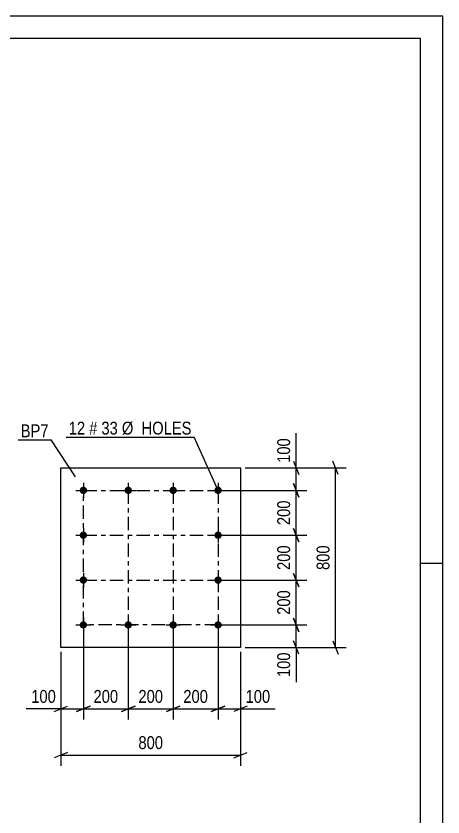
# Model space of a CAD drawing. Header units: millimetres. Extents: x 0 to 594, y 0 to 420.
# Drawn here: x 498.9 to 594, y 241.5 to 420 of the extents above; entities that cross this region are included whole.
import ezdxf

# ---------------------------------------------------------------- set-up
doc = ezdxf.new("R2010")
doc.units = ezdxf.units.MM
doc.linetypes.add('DXK_LINE_DOT3', pattern=[5.9187, 2.979, -0.9799, 0.9799, -0.9799])
doc.styles.add('Arial Narrow', font='ARIALN.TTF', dxfattribs={"height": 0.2})

# ---------------------------------------------------------------- blocks, each defined once
blk = doc.blocks.new('Unknown-708392216-1134')
at = {"color": 5, "linetype": 'Continuous'}
for p, q in [((594, 420), (0, 420)), ((594, 0), (594, 420)), ((589, 415), (5, 415)), ((589, 5), (589, 415)), ((594, 298), (589, 298))]:
    blk.add_line(p, q, dxfattribs=at)
blk = doc.blocks.new('Bolt-708392216-2850 - 2816')
at = {"linetype": 'Continuous'}
for points in [[(513.91, 315.12, -1), (513.91, 313.47, -1)], [(523.91, 315.12, -1), (523.91, 313.47, -1)], [(533.91, 315.12, -1), (533.91, 313.47, -1)], [(543.91, 315.12, -1), (543.91, 313.47, -1)], [(513.91, 305.12, -1), (513.91, 303.47, -1)], [(543.91, 305.12, -1), (543.91, 303.47, -1)], [(513.91, 295.12, -1), (513.91, 293.47, -1)], [(543.91, 295.12, -1), (543.91, 293.47, -1)], [(513.91, 285.12, -1), (513.91, 283.47, -1)], [(523.91, 285.12, -1), (523.91, 283.47, -1)], [(533.91, 285.12, -1), (533.91, 283.47, -1)], [(543.91, 285.12, -1), (543.91, 283.47, -1)]]:
    blk.add_hatch(color=1, dxfattribs=at).paths.add_polyline_path(points)
at = {"color": 1, "linetype": 'Continuous'}
for p, q in [((513.91, 315.94), (513.91, 312.64)), ((523.91, 315.94), (523.91, 312.64)), ((533.91, 315.94), (533.91, 312.64)), ((543.91, 315.94), (543.91, 312.64)), ((512.26, 314.29), (515.56, 314.29)), ((522.26, 314.29), (525.56, 314.29)), ((532.26, 314.29), (535.56, 314.29)), ((542.26, 314.29), (545.56, 314.29)), ((513.91, 305.94), (513.91, 302.64)), ((543.91, 305.94), (543.91, 302.64)), ((512.26, 304.29), (515.56, 304.29)), ((542.26, 304.29), (545.56, 304.29)), ((513.91, 295.94), (513.91, 292.64)), ((543.91, 295.94), (543.91, 292.64)), ((512.26, 294.29), (515.56, 294.29)), ((542.26, 294.29), (545.56, 294.29)), ((513.91, 285.94), (513.91, 282.64)), ((523.91, 285.94), (523.91, 282.64)), ((533.91, 285.94), (533.91, 282.64)), ((543.91, 285.94), (543.91, 282.64)), ((512.26, 284.29), (515.56, 284.29)), ((522.26, 284.29), (525.56, 284.29)), ((532.26, 284.29), (535.56, 284.29)), ((542.26, 284.29), (545.56, 284.29))]:
    blk.add_line(p, q, dxfattribs=at)
blk = doc.blocks.new('Part-708392216-2855 - 2816')
at = {"color": 2, "linetype": 'Continuous'}
for p, q in [((508.91, 279.29), (508.91, 319.29)), ((508.91, 319.29), (548.91, 319.29)), ((548.91, 319.29), (548.91, 279.29)), ((548.91, 279.29), (508.91, 279.29))]:
    blk.add_line(p, q, dxfattribs=at)
blk = doc.blocks.new('Rectangle-708392216-2960 - 2816')
at = {"color": 1, "linetype": 'DXK_LINE_DOT3'}
blk.add_lwpolyline([(513.91, 314.29), (543.91, 314.29), (543.91, 284.29), (513.91, 284.29), (513.91, 314.29)], close=True, dxfattribs=at)
blk = doc.blocks.new('Line-708392216-2932 - 2816')
at = {"color": 1, "linetype": 'DXK_LINE_DOT3'}
blk.add_line((523.91, 314.29), (523.91, 284.29), dxfattribs=at)
blk = doc.blocks.new('Line-708392216-2939 - 2816')
at = {"color": 1, "linetype": 'DXK_LINE_DOT3'}
blk.add_line((533.91, 314.29), (533.91, 284.29), dxfattribs=at)
blk = doc.blocks.new('Line-708392216-2946 - 2816')
at = {"color": 1, "linetype": 'DXK_LINE_DOT3'}
blk.add_line((513.91, 304.29), (543.91, 304.29), dxfattribs=at)
blk = doc.blocks.new('Line-708392216-2953 - 2816')
at = {"color": 1, "linetype": 'DXK_LINE_DOT3'}
blk.add_line((513.91, 294.29), (543.91, 294.29), dxfattribs=at)
blk = doc.blocks.new('StraightDimension-708392216-2857 - 2816')
at = {"color": 7, "linetype": 'Continuous'}
for p, q in [((508.91, 278.29), (508.91, 252.89)), ((548.91, 278.29), (548.91, 252.89)), ((510.41, 255.89), (507.41, 254.69)), ((508.91, 255.29), (548.91, 255.29)), ((547.41, 254.69), (550.41, 255.89))]:
    blk.add_line(p, q, dxfattribs=at)
at = {"color": 0}
blk.add_wipeout([(532.25, 256.04), (532.25, 260.24), (525.57, 260.24), (525.57, 256.04)], dxfattribs=at)
at = {"color": 3, "style": 'Arial Narrow'}
blk.add_text('800', height=2.863, dxfattribs=at).set_placement((526.17, 256.64))
blk = doc.blocks.new('StraightDimension-708392216-2874 - 2816')
at = {"color": 7, "linetype": 'Continuous'}
for p, q in [((513.91, 283.29), (513.91, 263.19)), ((508.91, 278.29), (508.91, 263.19)), ((507.41, 264.99), (510.41, 266.19)), ((515.41, 266.19), (512.41, 264.99)), ((508.91, 265.59), (513.91, 265.59))]:
    blk.add_line(p, q, dxfattribs=at)
at = {"color": 0}
blk.add_wipeout([(508.39, 266.34), (508.39, 270.54), (501.7, 270.54), (501.7, 266.34)], dxfattribs=at)
at = {"color": 7, "linetype": 'Continuous'}
blk.add_line((508.91, 265.59), (501.18, 265.59), dxfattribs=at)
blk.add_line((508.91, 265.59), (501.18, 265.59), dxfattribs=at)
at = {"color": 3, "style": 'Arial Narrow'}
blk.add_text('100', height=2.863, dxfattribs=at).set_placement((502.3, 266.94))
blk = doc.blocks.new('StraightDimension-708392216-2884 - 2816')
at = {"color": 7, "linetype": 'Continuous'}
for p, q in [((543.91, 283.29), (543.91, 263.19)), ((548.91, 278.29), (548.91, 263.19)), ((542.41, 264.99), (545.41, 266.19)), ((550.41, 266.19), (547.41, 264.99)), ((543.91, 265.59), (548.91, 265.59))]:
    blk.add_line(p, q, dxfattribs=at)
at = {"color": 0}
blk.add_wipeout([(556.12, 266.34), (556.12, 270.54), (549.44, 270.54), (549.44, 266.34)], dxfattribs=at)
at = {"color": 7, "linetype": 'Continuous'}
blk.add_line((548.91, 265.59), (556.65, 265.59), dxfattribs=at)
blk.add_line((548.91, 265.59), (556.65, 265.59), dxfattribs=at)
at = {"color": 3, "style": 'Arial Narrow'}
blk.add_text('100', height=2.863, dxfattribs=at).set_placement((550.04, 266.94))
blk = doc.blocks.new('StraightDimension-708392216-2895 - 2816')
at = {"color": 7, "linetype": 'Continuous'}
for p, q in [((570.67, 317.79), (569.47, 320.79)), ((549.91, 319.29), (572.47, 319.29)), ((570.07, 279.29), (570.07, 319.29)), ((569.47, 280.79), (570.67, 277.79)), ((549.91, 279.29), (572.47, 279.29))]:
    blk.add_line(p, q, dxfattribs=at)
at = {"color": 0}
blk.add_wipeout([(569.32, 302.63), (565.12, 302.63), (565.12, 295.95), (569.32, 295.95)], dxfattribs=at)
at = {"color": 3, "style": 'Arial Narrow'}
blk.add_text('800', height=2.863, rotation=90.0002, dxfattribs=at).set_placement((568.72, 296.55))
blk = doc.blocks.new('StraightDimension-708392216-2912 - 2816')
at = {"color": 7, "linetype": 'Continuous'}
for p, q in [((560.7, 320.79), (561.9, 317.79)), ((549.91, 319.29), (563.7, 319.29)), ((561.3, 314.29), (561.3, 319.29)), ((544.91, 314.29), (563.7, 314.29)), ((561.9, 312.79), (560.7, 315.79))]:
    blk.add_line(p, q, dxfattribs=at)
at = {"color": 0}
blk.add_wipeout([(560.55, 326.5), (556.35, 326.5), (556.35, 319.82), (560.55, 319.82)], dxfattribs=at)
at = {"color": 7, "linetype": 'Continuous'}
blk.add_line((561.3, 319.29), (561.3, 327.02), dxfattribs=at)
blk.add_line((561.3, 319.29), (561.3, 327.02), dxfattribs=at)
at = {"color": 3, "style": 'Arial Narrow'}
blk.add_text('100', height=2.863, rotation=90.0002, dxfattribs=at).set_placement((559.95, 320.42))
blk = doc.blocks.new('StraightDimension-708392216-2922 - 2816')
at = {"color": 7, "linetype": 'Continuous'}
for p, q in [((560.7, 285.79), (561.9, 282.79)), ((544.91, 284.29), (563.7, 284.29)), ((561.3, 279.29), (561.3, 284.29)), ((561.9, 277.79), (560.7, 280.79)), ((549.91, 279.29), (563.7, 279.29))]:
    blk.add_line(p, q, dxfattribs=at)
at = {"color": 0}
blk.add_wipeout([(560.55, 278.77), (556.35, 278.77), (556.35, 272.08), (560.55, 272.08)], dxfattribs=at)
at = {"color": 7, "linetype": 'Continuous'}
blk.add_line((561.3, 279.29), (561.3, 271.56), dxfattribs=at)
blk.add_line((561.3, 279.29), (561.3, 271.56), dxfattribs=at)
at = {"color": 3, "style": 'Arial Narrow'}
blk.add_text('100', height=2.863, rotation=90.0002, dxfattribs=at).set_placement((559.95, 272.68))
blk = doc.blocks.new('StraightDimension-708392216-4234 - 2816')
at = {"color": 7, "linetype": 'Continuous'}
for p, q in [((513.91, 283.29), (513.91, 263.19)), ((523.91, 283.29), (523.91, 263.19)), ((512.41, 264.99), (515.41, 266.19)), ((525.41, 266.19), (522.41, 264.99)), ((513.91, 265.59), (523.91, 265.59))]:
    blk.add_line(p, q, dxfattribs=at)
at = {"color": 0}
blk.add_wipeout([(522.25, 266.34), (522.25, 270.54), (515.57, 270.54), (515.57, 266.34)], dxfattribs=at)
at = {"color": 3, "style": 'Arial Narrow'}
blk.add_text('200', height=2.863, dxfattribs=at).set_placement((516.17, 266.94))
blk = doc.blocks.new('StraightDimension-708392216-4236 - 2816')
at = {"color": 7, "linetype": 'Continuous'}
for p, q in [((523.91, 283.29), (523.91, 263.19)), ((533.91, 283.29), (533.91, 263.19)), ((522.41, 264.99), (525.41, 266.19)), ((535.41, 266.19), (532.41, 264.99)), ((523.91, 265.59), (533.91, 265.59))]:
    blk.add_line(p, q, dxfattribs=at)
at = {"color": 0}
blk.add_wipeout([(532.25, 266.34), (532.25, 270.54), (525.57, 270.54), (525.57, 266.34)], dxfattribs=at)
at = {"color": 3, "style": 'Arial Narrow'}
blk.add_text('200', height=2.863, dxfattribs=at).set_placement((526.17, 266.94))
blk = doc.blocks.new('StraightDimension-708392216-4238 - 2816')
at = {"color": 7, "linetype": 'Continuous'}
for p, q in [((533.91, 283.29), (533.91, 263.19)), ((543.91, 283.29), (543.91, 263.19)), ((532.41, 264.99), (535.41, 266.19)), ((545.41, 266.19), (542.41, 264.99)), ((533.91, 265.59), (543.91, 265.59))]:
    blk.add_line(p, q, dxfattribs=at)
at = {"color": 0}
blk.add_wipeout([(542.25, 266.34), (542.25, 270.54), (535.57, 270.54), (535.57, 266.34)], dxfattribs=at)
at = {"color": 3, "style": 'Arial Narrow'}
blk.add_text('200', height=2.863, dxfattribs=at).set_placement((536.17, 266.94))
blk = doc.blocks.new('StraightDimension-708392216-4258 - 2816')
at = {"color": 7, "linetype": 'Continuous'}
for p, q in [((560.7, 295.79), (561.9, 292.79)), ((544.91, 294.29), (563.7, 294.29)), ((561.3, 284.29), (561.3, 294.29)), ((561.9, 282.79), (560.7, 285.79)), ((544.91, 284.29), (563.7, 284.29))]:
    blk.add_line(p, q, dxfattribs=at)
at = {"color": 0}
blk.add_wipeout([(560.55, 292.63), (556.35, 292.63), (556.35, 285.95), (560.55, 285.95)], dxfattribs=at)
at = {"color": 3, "style": 'Arial Narrow'}
blk.add_text('200', height=2.863, rotation=90.0002, dxfattribs=at).set_placement((559.95, 286.55))
blk = doc.blocks.new('StraightDimension-708392216-4260 - 2816')
at = {"color": 7, "linetype": 'Continuous'}
for p, q in [((560.7, 305.79), (561.9, 302.79)), ((544.91, 304.29), (563.7, 304.29)), ((561.3, 294.29), (561.3, 304.29)), ((561.9, 292.79), (560.7, 295.79)), ((544.91, 294.29), (563.7, 294.29))]:
    blk.add_line(p, q, dxfattribs=at)
at = {"color": 0}
blk.add_wipeout([(560.55, 302.63), (556.35, 302.63), (556.35, 295.95), (560.55, 295.95)], dxfattribs=at)
at = {"color": 3, "style": 'Arial Narrow'}
blk.add_text('200', height=2.863, rotation=90.0002, dxfattribs=at).set_placement((559.95, 296.55))
blk = doc.blocks.new('StraightDimension-708392216-4262 - 2816')
at = {"color": 7, "linetype": 'Continuous'}
for p, q in [((544.91, 314.29), (563.7, 314.29)), ((560.7, 315.79), (561.9, 312.79)), ((561.3, 304.29), (561.3, 314.29)), ((561.9, 302.79), (560.7, 305.79)), ((544.91, 304.29), (563.7, 304.29))]:
    blk.add_line(p, q, dxfattribs=at)
at = {"color": 0}
blk.add_wipeout([(560.55, 312.63), (556.35, 312.63), (556.35, 305.95), (560.55, 305.95)], dxfattribs=at)
at = {"color": 3, "style": 'Arial Narrow'}
blk.add_text('200', height=2.863, rotation=90.0002, dxfattribs=at).set_placement((559.95, 306.55))
blk = doc.blocks.new('Mark-708392216-2846 - 2816')
at = {"color": 0}
for points in [[(514.3, 326.73), (514.3, 329.73), (510.65, 329.73), (510.65, 326.73)], [(517.03, 326.73), (517.03, 329.73), (515.2, 329.73), (515.2, 326.73)], [(521.59, 326.73), (521.59, 329.73), (517.93, 329.73), (517.93, 326.73)], [(538.02, 326.73), (538.02, 329.73), (522.49, 329.73), (522.49, 326.73)]]:
    blk.add_wipeout(points, dxfattribs=at)
for points in [[(514.3, 326.73), (514.3, 329.73), (510.65, 329.73), (510.65, 326.73)], [(517.03, 326.73), (517.03, 329.73), (515.2, 329.73), (515.2, 326.73)], [(521.59, 326.73), (521.59, 329.73), (517.93, 329.73), (517.93, 326.73)], [(538.02, 326.73), (538.02, 329.73), (522.49, 329.73), (522.49, 326.73)]]:
    blk.add_wipeout(points, dxfattribs=at)
at = {"color": 7, "linetype": 'Continuous'}
for p in [(510.05, 326.13), (543.91, 314.29)]:
    blk.add_line(p, (538.62, 326.13), dxfattribs=at)
at = {"color": 3, "style": 'Arial Narrow'}
for s, height, p in [('12', 2.863, (510.65, 326.73)), ('#', 2.86, (515.2, 326.73)), ('33', 2.863, (517.93, 326.73)), ('Ø  HOLES', 2.863, (522.49, 326.73))]:
    blk.add_text(s, height=height, dxfattribs=at).set_placement(p)
blk = doc.blocks.new('Mark-708392216-2851 - 2816')
at = {"color": 0}
blk.add_wipeout([(506.17, 326.13), (506.17, 329.13), (499.96, 329.13), (499.96, 326.13)], dxfattribs=at)
blk.add_wipeout([(506.17, 326.13), (506.17, 329.13), (499.96, 329.13), (499.96, 326.13)], dxfattribs=at)
at = {"color": 30, "linetype": 'Continuous'}
for p in [(499.36, 325.53), (512.18, 317.33)]:
    blk.add_line(p, (506.77, 325.53), dxfattribs=at)
at = {"color": 3, "style": 'Arial Narrow'}
blk.add_text('BP7', height=2.863, dxfattribs=at).set_placement((499.96, 326.13))

msp = doc.modelspace()

# ---------------------------------------------------------------- block references
for name in ['Unknown-708392216-1134', 'Part-708392216-2855 - 2816', 'Bolt-708392216-2850 - 2816', 'Rectangle-708392216-2960 - 2816', 'Line-708392216-2932 - 2816', 'Line-708392216-2939 - 2816', 'Line-708392216-2946 - 2816', 'Line-708392216-2953 - 2816']:
    msp.add_blockref(name, (0, 0))

# ---------------------------------------------------------------- next in the draw order: block references
for name in ['Mark-708392216-2846 - 2816', 'StraightDimension-708392216-2857 - 2816']:
    msp.add_blockref(name, (0, 0))

# ---------------------------------------------------------------- next in the draw order: block references
for name in ['Mark-708392216-2851 - 2816', 'StraightDimension-708392216-2874 - 2816', 'StraightDimension-708392216-2884 - 2816']:
    msp.add_blockref(name, (0, 0))

# ---------------------------------------------------------------- next in the draw order: block references
for name in ['StraightDimension-708392216-2895 - 2816', 'StraightDimension-708392216-4234 - 2816']:
    msp.add_blockref(name, (0, 0))

# ---------------------------------------------------------------- next in the draw order: block references
for name in ['StraightDimension-708392216-2912 - 2816', 'StraightDimension-708392216-2922 - 2816', 'StraightDimension-708392216-4236 - 2816']:
    msp.add_blockref(name, (0, 0))

# ---------------------------------------------------------------- next in the draw order: block references
msp.add_blockref('StraightDimension-708392216-4238 - 2816', (0, 0))

# ---------------------------------------------------------------- next in the draw order: block references
msp.add_blockref('StraightDimension-708392216-4258 - 2816', (0, 0))

# ---------------------------------------------------------------- next in the draw order: block references
msp.add_blockref('StraightDimension-708392216-4260 - 2816', (0, 0))

# ---------------------------------------------------------------- next in the draw order: block references
msp.add_blockref('StraightDimension-708392216-4262 - 2816', (0, 0))

doc.saveas('drawing.dxf')
